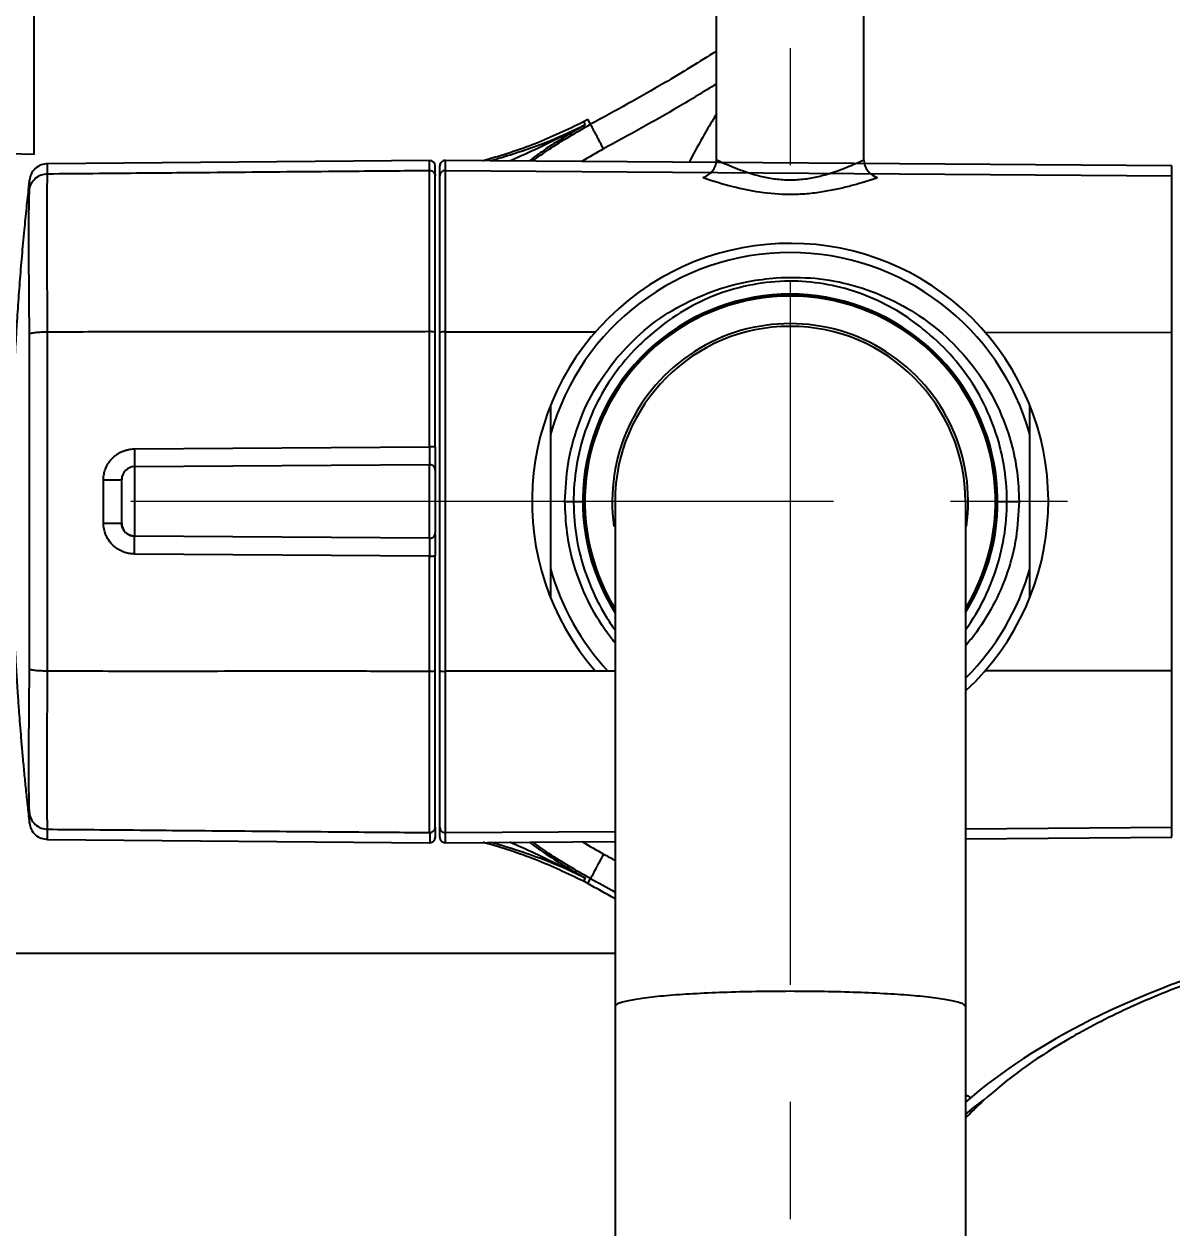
# Model space of a CAD drawing. Extents: x 0 to 3160, y 0 to 2315.
# Drawn here: x 1090.8 to 1153, y 1920.5 to 1985.8 of the extents above; entities that cross this region are included whole.
import ezdxf

# ---------------------------------------------------------------- set-up
doc = ezdxf.new("R2010")
doc.units = 0
doc.header["$LTSCALE"] = 4
doc.header["$MEASUREMENT"] = 0
doc.header["$PDMODE"] = 3
doc.header["$PDSIZE"] = -10
doc.linetypes.add('CENTER2', pattern=[28.575, 19.05, -3.175, 3.175, -3.175])
doc.layers.get('0').update_dxf_attribs({"linetype": 'CONTINUOUS'})
doc.layers.get('DEFPOINTS').update_dxf_attribs({"linetype": 'CONTINUOUS'})
doc.layers.add('1', color=7, linetype='CONTINUOUS', true_color=0xffffff)
doc.layers.add('Cneter', color=1, linetype='CENTER2', lineweight=13)
doc.layers.add('DEF_LAYER_ASSEM_MEMBER', color=7, linetype='CONTINUOUS')
doc.styles.add('Daelim Dimension', font='')
doc.styles.get('Daelim Dimension').set_extended_font_data('나눔고딕')
doc.dimstyles.new('DEFAULT', dxfattribs={"dimscale": 2, "dimtxt": 2, "dimasz": 2, "dimexe": 0, "dimexo": 2, "dimgap": 1, "dimtad": 1, "dimdec": 1, "dimzin": 9, "dimdsep": 46, "dimtxsty": 'Daelim Dimension', "dimcen": 0.5, "dimclrd": 252, "dimclre": 252, "dimclrt": 3, "dimadec": 1, "dimazin": 0, "dimtfac": 1, "dimtdec": 1, "dimtix": 1, "dimtmove": 0, "dimatfit": 3, "dimfxl": 1, "dimtolj": 1, "dimtzin": 1, "dimlwd": 9, "dimlwe": 9, "dimarcsym": 0})

# ---------------------------------------------------------------- blocks, each defined once
blk = doc.blocks.new('*D9')
at = {"color": 5, "lineweight": 9, "ltscale": 0.5, "transparency": 16777216}
for p, q in [((1427.963, 2064.604), (1513.148, 2064.604)), ((1511.148, 2056.604), (1511.148, 1458.319)), ((1136.304, 1450.319), (1513.148, 1450.319))]:
    blk.add_line(p, q, dxfattribs=at)
at = {"color": 5, "ltscale": 0.5, "transparency": 16777216}
for points in [[(1509.815, 2056.604), (1512.482, 2056.604), (1511.148, 2064.604)], [(1509.815, 1458.319), (1512.482, 1458.319), (1511.148, 1450.319)]]:
    blk.add_solid(points, dxfattribs=at)
at = {"layer": 'DEFPOINTS', "color": 0, "ltscale": 0.5, "transparency": 16777216}
for p in [(1423.963, 2064.604), (1132.304, 1450.319), (1511.148, 1450.319)]:
    blk.add_point(p, dxfattribs=at)
at = {"color": 7, "ltscale": 0.5, "transparency": 16777216, "insert": (1498.262, 1757.462), "char_height": 20, "attachment_point": 5, "rotation": 90, "style": 'Daelim Dimension'}
blk.add_mtext('\\A1;614', dxfattribs=at)

msp = doc.modelspace()

# ---------------------------------------------------------------- linework, layer by layer
at = {"layer": '1', "color": 7, "linetype": 'Continuous'}
for p, q in [((1121.091, 1980.504), (1121.332, 1980.633)), ((1121.476, 1980.362), (1121.332, 1980.633)), ((1121.091, 1980.504), (1121.182, 1980.336)), ((1112.756, 1978.401), (1092.027, 1978.22)), ((1112.751, 1978.34), (1112.751, 1978.401)), ((1112.761, 1978.401), (1112.756, 1978.401)), ((1113.304, 1977.558), (1113.304, 1978.102)), ((1153.006, 1978.104), (1113.606, 1978.402)), ((1113.606, 1977.856), (1113.606, 1978.402)), ((1153.006, 1977.56), (1153.006, 1978.104)), ((1091.043, 1977.324), (1091.043, 1977.329)), ((1113.304, 1969.074), (1113.304, 1977.558)), ((1113.606, 1977.856), (1153.006, 1977.56)), ((1113.606, 1969.109), (1113.606, 1977.856)), ((1153.006, 1969.074), (1153.006, 1977.56)), ((1113.304, 1950.734), (1113.304, 1969.074)), ((1113.606, 1969.109), (1121.75, 1969.102)), ((1113.606, 1950.699), (1113.606, 1969.109)), ((1142.875, 1969.083), (1153.006, 1969.074)), ((1153.006, 1950.734), (1153.006, 1969.074)), ((1096.751, 1962.759), (1112.751, 1962.869)), ((1096.749, 1961.796), (1112.752, 1961.908)), ((1112.751, 1961.98), (1112.752, 1961.908)), ((1095.063, 1958.738), (1095.063, 1961.081)), ((1120.092, 1959.909), (1121.092, 1959.909)), ((1143.502, 1959.909), (1143.527, 1959.909)), ((1143.527, 1959.909), (1143.601, 1959.909)), ((1143.601, 1959.909), (1143.719, 1959.909)), ((1143.719, 1959.909), (1143.876, 1959.909)), ((1143.876, 1959.909), (1144.063, 1959.909)), ((1144.063, 1959.909), (1144.273, 1959.909)), ((1144.273, 1959.909), (1144.493, 1959.909)), ((1144.493, 1959.909), (1144.714, 1959.909)), ((1112.752, 1957.912), (1096.749, 1958.024)), ((1112.752, 1957.912), (1096.749, 1958.024)), ((1096.749, 1958.024), (1096.749, 1958.024)), ((1112.752, 1957.912), (1112.752, 1957.912)), ((1113.054, 1958.148), (1113.054, 1958.212)), ((1112.751, 1956.95), (1096.751, 1957.06)), ((1113.304, 1942.249), (1113.304, 1950.734)), ((1122.804, 1950.707), (1113.606, 1950.699)), ((1113.606, 1941.952), (1113.606, 1950.699)), ((1153.006, 1950.734), (1142.875, 1950.725)), ((1153.006, 1942.247), (1153.006, 1950.734)), ((1091.043, 1942.483), (1091.043, 1942.478)), ((1113.304, 1941.706), (1113.304, 1942.249)), ((1141.804, 1942.163), (1153.006, 1942.247)), ((1153.006, 1941.704), (1153.006, 1942.247)), ((1092.026, 1941.587), (1112.754, 1941.406)), ((1112.754, 1941.955), (1112.754, 1941.406)), ((1113.606, 1941.952), (1122.804, 1942.021)), ((1113.606, 1941.406), (1113.606, 1941.952)), ((1113.606, 1941.406), (1122.804, 1941.476)), ((1141.804, 1941.619), (1153.006, 1941.704)), ((1121.182, 1939.483), (1121.091, 1939.315)), ((1121.332, 1939.186), (1121.476, 1939.457)), ((1121.332, 1939.186), (1121.091, 1939.315))]:
    msp.add_line(p, q, dxfattribs=at)
at = {"layer": '1', "color": 7, "linetype": 'Continuous', "flags": 128}
for points in [[(1096.749, 1961.796), (1096.749, 1961.732), (1096.749, 1961.544), (1096.749, 1961.244), (1096.749, 1960.854), (1096.749, 1960.399), (1096.749, 1959.911), (1096.749, 1959.422), (1096.749, 1958.967), (1096.749, 1958.577), (1096.749, 1958.277), (1096.749, 1958.088), (1096.749, 1958.024)], [(1112.752, 1957.912), (1112.752, 1957.98), (1112.752, 1958.18), (1112.752, 1958.498), (1112.752, 1958.912), (1112.752, 1959.394), (1112.752, 1959.911), (1112.752, 1960.428), (1112.752, 1960.91), (1112.752, 1961.323), (1112.752, 1961.641), (1112.752, 1961.84), (1112.752, 1961.908)], [(1112.751, 1950.702), (1112.751, 1951.48), (1112.751, 1952.26), (1112.751, 1953.04), (1112.751, 1953.821), (1112.751, 1954.602), (1112.751, 1955.384), (1112.751, 1956.167), (1112.751, 1956.95)]]:
    msp.add_lwpolyline(points, dxfattribs=at)
at = {"layer": '1', "color": 7, "linetype": 'Continuous'}
for centre, radius, start, end in [((1112.754, 1978.101), 0.3, 360, 88.58663), ((1113.604, 1978.102), 0.3, 89.56667, 180), ((1113.603, 1977.557), 0.299, 89.36831, 179.79613), ((1132.304, 1959.904), 11.25, 327.61247, 212.38753), ((1132.304, 1959.909), 11.135, 328.55477, 211.44523), ((1113.531, 1968.441), 0.672, 83.60156, 109.76782), ((1096.754, 1961.096), 0.7, 90.40014, 180.00001), ((1112.754, 1961.608), 0.3, 0.00007, 90.3999), ((1096.754, 1958.724), 0.7, 179.99992, 269.60009), ((1112.754, 1958.212), 0.3, 269.60048, 359.99995), ((1113.531, 1951.367), 0.672, 250.23235, 276.39862), ((1113.603, 1942.25), 0.299, 180.20387, 270.63169), ((1112.754, 1941.706), 0.3, 269.59023, 0), ((1113.604, 1941.706), 0.3, 180, 270.43333)]:
    msp.add_arc(centre, radius, start, end, dxfattribs=at)
for points, knots in [([(1128.304, 1984.336), (1127.371, 1983.745), (1125.135, 1982.352), (1122.82, 1981.093), (1121.476, 1980.362)], [0.1390638, 0.1390638, 0.1390638, 0.1390638, 0.5, 1, 1, 1, 1]), ([(1128.304, 1982.555), (1127.623, 1982.129), (1125.615, 1980.898), (1123.545, 1979.772), (1122.181, 1979.029)], [0.2414288, 0.2414288, 0.2414288, 0.2414288, 0.5, 1, 1, 1, 1]), ([(1128.304, 1980.924), (1128.291, 1980.903), (1128.085, 1980.565), (1127.667, 1979.858), (1127.192, 1979.001), (1126.908, 1978.464), (1126.824, 1978.302)], [0.1926406, 0.1926406, 0.1926406, 0.1926406, 0.1967999, 0.2597338, 0.3316489, 0.3626308, 0.3626308, 0.3626308, 0.3626308]), ([(1115.615, 1978.386), (1115.653, 1978.397), (1116.622, 1978.67), (1118.495, 1979.261), (1120.229, 1980.091), (1121.091, 1980.504)], [0.6608901, 0.6608901, 0.6608901, 0.6608901, 0.6677424, 0.8349282, 1, 1, 1, 1]), ([(1116.036, 1978.383), (1116.46, 1978.504), (1117.583, 1978.844), (1119.346, 1979.457), (1120.56, 1980.038), (1121.182, 1980.336)], [0.5416296, 0.5416296, 0.5416296, 0.5416296, 0.6432602, 0.8169239, 1, 1, 1, 1]), ([(1117.071, 1978.375), (1117.478, 1978.553), (1118.889, 1979.186), (1120.226, 1979.856), (1121.182, 1980.336)], [0.6428681, 0.6428681, 0.6428681, 0.6428681, 0.7445637, 1, 1, 1, 1]), ([(1121.182, 1980.336), (1120.424, 1979.89), (1119.383, 1979.278), (1118.407, 1978.567), (1118.147, 1978.367)], [0, 0, 0, 0, 0.05287601, 0.0726415, 0.0726415, 0.0726415, 0.0726415]), ([(1118.336, 1978.366), (1118.624, 1978.584), (1119.633, 1979.306), (1120.711, 1979.924), (1121.476, 1980.362)], [0.92573527, 0.92573527, 0.92573527, 0.92573527, 0.94732974, 1, 1, 1, 1]), ([(1122.181, 1979.029), (1122.093, 1979.195), (1121.958, 1979.45), (1121.795, 1979.758), (1121.683, 1979.97), (1121.592, 1980.142), (1121.503, 1980.31), (1121.487, 1980.341), (1121.476, 1980.362)], [0, 0, 0, 0, 0.239696, 0.368512, 0.499999, 0.631486, 0.760301, 1, 1, 1, 1]), ([(1092.029, 1978.22), (1091.912, 1978.207), (1091.67, 1978.18), (1091.352, 1977.978), (1091.119, 1977.683), (1091.068, 1977.445), (1091.043, 1977.33)], [0, 0, 0, 0, 0.241574, 0.4999987, 0.7584257, 1, 1, 1, 1]), ([(1112.751, 1977.858), (1112.751, 1978.073), (1112.751, 1978.395), (1112.751, 1978.354), (1112.751, 1978.34)], [0, 0, 0, 0, 0.668371, 1, 1, 1, 1]), ([(1113.054, 1977.56), (1113.054, 1977.718), (1113.054, 1978.034), (1113.054, 1978.078), (1113.054, 1978.1)], [0, 0, 0, 0, 0.501284, 1, 1, 1, 1]), ([(1091.043, 1977.324), (1091.029, 1977.204), (1090.977, 1976.73), (1090.876, 1975.803), (1090.776, 1974.795), (1090.694, 1973.919), (1090.631, 1973.212), (1090.571, 1972.501), (1090.512, 1971.762), (1090.458, 1971.04), (1090.414, 1970.42), (1090.367, 1969.72), (1090.322, 1968.99), (1090.273, 1968.136), (1090.221, 1967.118), (1090.175, 1966.033), (1090.132, 1964.835), (1090.095, 1963.543), (1090.067, 1962.101), (1090.055, 1960.8), (1090.053, 1959.593), (1090.059, 1958.476), (1090.076, 1957.204), (1090.103, 1955.96), (1090.136, 1954.841), (1090.166, 1954.017), (1090.194, 1953.33), (1090.227, 1952.577), (1090.273, 1951.666), (1090.333, 1950.623), (1090.399, 1949.593), (1090.462, 1948.701), (1090.516, 1947.987), (1090.575, 1947.257), (1090.642, 1946.465), (1090.718, 1945.617), (1090.802, 1944.74), (1090.892, 1943.858), (1090.978, 1943.071), (1091.025, 1942.643), (1091.043, 1942.483)], [0, 0, 0, 0, 0.01063, 0.042068, 0.075591, 0.095367, 0.115026, 0.134562, 0.15449, 0.176992, 0.202274, 0.224709, 0.244276, 0.263995, 0.295244, 0.330715, 0.359327, 0.399033, 0.440157, 0.479783, 0.509292, 0.539975, 0.572764, 0.614422, 0.646375, 0.670341, 0.690082, 0.710474, 0.73419, 0.765054, 0.799177, 0.824983, 0.844415, 0.865005, 0.887474, 0.911087, 0.935864, 0.960469, 0.985181, 1, 1, 1, 1]), ([(1091.046, 1976.782), (1091.046, 1976.94), (1091.045, 1977.251), (1091.044, 1977.3), (1091.043, 1977.324)], [0, 0, 0, 0, 0.511432, 1, 1, 1, 1]), ([(1091.046, 1976.782), (1091.057, 1976.892), (1091.088, 1977.008), (1091.195, 1977.229), (1091.272, 1977.333), (1091.46, 1977.504), (1091.572, 1977.571), (1091.802, 1977.658), (1091.921, 1977.678), (1092.033, 1977.679)], [0, 0, 0, 0, 0.25, 0.25, 0.5, 0.5, 0.75, 0.75, 1, 1, 1, 1]), ([(1092.033, 1969.091), (1092.033, 1969.638), (1092.029, 1970.171), (1092.021, 1971.214), (1092.016, 1971.722), (1092.009, 1972.713), (1092.007, 1973.182), (1092.004, 1974.067), (1092.003, 1974.483), (1092.003, 1975.261), (1092.004, 1975.614), (1092.007, 1976.244), (1092.009, 1976.522), (1092.016, 1977.002), (1092.021, 1977.199), (1092.029, 1977.505), (1092.033, 1977.614), (1092.033, 1977.679)], [0, 0, 0, 0, 0.125, 0.125, 0.25, 0.25, 0.375, 0.375, 0.5, 0.5, 0.625, 0.625, 0.75, 0.75, 0.875, 0.875, 1, 1, 1, 1]), ([(1092.033, 1977.679), (1092.848, 1977.686), (1094.572, 1977.7), (1096.993, 1977.721), (1099.626, 1977.744), (1101.349, 1977.76), (1102.375, 1977.769)], [0, 0, 0, 0, 0.236428, 0.499997, 0.702445, 1, 1, 1, 1]), ([(1102.375, 1977.769), (1104.382, 1977.787), (1107.84, 1977.818), (1111.299, 1977.846), (1112.751, 1977.858)], [0, 0, 0, 0, 0.580062, 1, 1, 1, 1]), ([(1112.751, 1975.389), (1112.751, 1975.461), (1112.751, 1975.605), (1112.751, 1975.81), (1112.751, 1976.005), (1112.751, 1976.191), (1112.751, 1976.367), (1112.751, 1976.534), (1112.751, 1976.691), (1112.751, 1976.84), (1112.751, 1976.979), (1112.751, 1977.11), (1112.751, 1977.231), (1112.751, 1977.343), (1112.751, 1977.446), (1112.751, 1977.539), (1112.751, 1977.623), (1112.751, 1977.697), (1112.751, 1977.76), (1112.751, 1977.815), (1112.751, 1977.844), (1112.751, 1977.859)], [0, 0, 0, 0, 0.0538561, 0.1072844, 0.1603381, 0.2130682, 0.2655241, 0.3177538, 0.3698047, 0.4217241, 0.4735599, 0.5253609, 0.5771768, 0.6290645, 0.6810928, 0.7333369, 0.7858718, 0.838765, 0.8920688, 0.9458132, 1, 1, 1, 1]), ([(1112.754, 1977.858), (1112.833, 1977.858), (1112.911, 1977.826), (1113.022, 1977.716), (1113.054, 1977.638), (1113.054, 1977.56)], [0, 0, 0, 0, 0.5, 0.5, 1, 1, 1, 1]), ([(1113.054, 1969.081), (1113.054, 1969.621), (1113.054, 1970.148), (1113.054, 1971.178), (1113.054, 1971.683), (1113.054, 1972.659), (1113.054, 1973.121), (1113.054, 1973.995), (1113.054, 1974.407), (1113.054, 1975.559), (1113.054, 1976.181), (1113.054, 1977.13), (1113.054, 1977.432), (1113.054, 1977.56)], [0, 0, 0, 0, 0.125, 0.125, 0.25, 0.25, 0.375, 0.375, 0.5, 0.5, 0.75, 0.75, 1, 1, 1, 1]), ([(1091.046, 1968.983), (1091.046, 1969.081), (1091.046, 1969.277), (1091.045, 1969.568), (1091.043, 1969.857), (1091.041, 1970.145), (1091.038, 1970.574), (1091.032, 1971.137), (1091.027, 1971.82), (1091.023, 1972.477), (1091.019, 1973.31), (1091.016, 1974.262), (1091.019, 1975.065), (1091.023, 1975.606), (1091.027, 1975.958), (1091.032, 1976.255), (1091.038, 1976.468), (1091.043, 1976.614), (1091.046, 1976.715), (1091.046, 1976.76), (1091.046, 1976.782)], [0, 0, 0, 0, 0.024882, 0.049731, 0.074572, 0.099435, 0.124345, 0.186884, 0.249458, 0.312141, 0.37475, 0.499851, 0.62511, 0.687646, 0.750257, 0.812885, 0.875585, 0.917104, 0.958533, 1, 1, 1, 1]), ([(1112.753, 1969.117), (1112.752, 1969.237), (1112.752, 1969.474), (1112.752, 1969.825), (1112.752, 1970.165), (1112.751, 1970.496), (1112.751, 1970.818), (1112.751, 1971.131), (1112.751, 1971.436), (1112.751, 1971.733), (1112.751, 1972.022), (1112.751, 1972.304), (1112.751, 1972.58), (1112.751, 1972.849), (1112.751, 1973.111), (1112.751, 1973.366), (1112.751, 1973.616), (1112.751, 1973.859), (1112.751, 1974.096), (1112.751, 1974.327), (1112.751, 1974.551), (1112.751, 1974.77), (1112.751, 1974.983), (1112.751, 1975.19), (1112.751, 1975.323), (1112.751, 1975.389)], [0, 0, 0, 0, 0.050301, 0.099469, 0.147557, 0.194655, 0.240863, 0.286277, 0.330992, 0.375092, 0.418655, 0.461746, 0.504422, 0.546727, 0.588709, 0.630415, 0.671887, 0.71317, 0.754301, 0.79532, 0.836263, 0.877167, 0.918067, 0.959, 1, 1, 1, 1]), ([(1131.547, 1972.039), (1132.252, 1972.054), (1133.661, 1972.084), (1135.745, 1971.675), (1137.727, 1970.939), (1139.559, 1969.875), (1141.183, 1968.51), (1142.549, 1966.895), (1143.612, 1965.067), (1144.286, 1963.248), (1144.651, 1961.51), (1144.693, 1960.443), (1144.714, 1959.909)], [0, 0, 0, 0, 0.1058983, 0.2118046, 0.3178422, 0.4238782, 0.5297865, 0.6356727, 0.739427, 0.8431442, 0.9215759, 1, 1, 1, 1]), ([(1122.896, 1967.693), (1123.375, 1968.206), (1124.347, 1969.247), (1126.104, 1970.441), (1128.022, 1971.334), (1129.856, 1971.854), (1131.045, 1971.984), (1131.546, 1972.038)], [0, 0, 0, 0, 0.210243, 0.427278, 0.633339, 0.845705, 1, 1, 1, 1]), ([(1139.713, 1969.086), (1139.564, 1969.213), (1139.405, 1969.342), (1138.255, 1970.229), (1137.13, 1970.837), (1134.771, 1971.65), (1133.496, 1971.861), (1130.917, 1971.844), (1129.584, 1971.594), (1127.114, 1970.663), (1125.942, 1969.97), (1124.919, 1969.099)], [0, 0, 0, 0, 0.057787, 0.057787, 0.429192, 0.429192, 0.806225, 0.806225, 1.203034, 1.203034, 1.599109, 1.599109, 1.599109, 1.599109]), ([(1131.408, 1971.083), (1130.963, 1971.032), (1129.919, 1970.912), (1128.282, 1970.429), (1126.58, 1969.61), (1124.987, 1968.499), (1124.111, 1967.544), (1123.667, 1967.059)], [0, 0, 0, 0, 0.152752, 0.35778, 0.569421, 0.781385, 1, 1, 1, 1]), ([(1143.502, 1959.909), (1143.473, 1960.513), (1143.415, 1961.721), (1142.981, 1963.423), (1142.335, 1964.975), (1141.447, 1966.462), (1140.26, 1967.871), (1138.77, 1969.128), (1137.087, 1970.102), (1135.266, 1970.773), (1133.351, 1971.138), (1132.056, 1971.102), (1131.408, 1971.083)], [0, 0, 0, 0, 0.095989, 0.191995, 0.278689, 0.365401, 0.471182, 0.576983, 0.682724, 0.788467, 0.894235, 1, 1, 1, 1]), ([(1091.043, 1959.727), (1091.043, 1960.003), (1091.043, 1960.557), (1091.044, 1961.393), (1091.044, 1962.238), (1091.044, 1963.319), (1091.045, 1964.631), (1091.045, 1966.135), (1091.046, 1967.585), (1091.046, 1968.523), (1091.046, 1968.983)], [0, 0, 0, 0, 0.089096, 0.1792, 0.270331, 0.362515, 0.528992, 0.694906, 0.850045, 1, 1, 1, 1]), ([(1092.033, 1969.091), (1091.921, 1969.09), (1091.802, 1969.088), (1091.572, 1969.078), (1091.46, 1969.07), (1091.272, 1969.049), (1091.195, 1969.037), (1091.088, 1969.01), (1091.057, 1968.997), (1091.046, 1968.983)], [0, 0, 0, 0, 0.25, 0.25, 0.5, 0.5, 0.75, 0.75, 1, 1, 1, 1]), ([(1112.753, 1969.117), (1112.104, 1969.113), (1110.663, 1969.105), (1108.288, 1969.1), (1105.485, 1969.099), (1101.473, 1969.102), (1096.941, 1969.108), (1093.487, 1969.096), (1092.033, 1969.091)], [0, 0, 0, 0, 0.093947, 0.208573, 0.343878, 0.499862, 0.789432, 1, 1, 1, 1]), ([(1113.054, 1969.081), (1113.054, 1969.09), (1113.022, 1969.1), (1112.91, 1969.113), (1112.831, 1969.117), (1112.753, 1969.117)], [0, 0, 0, 0, 0.5, 0.5, 1, 1, 1, 1]), ([(1124.919, 1969.099), (1124.611, 1968.848), (1124.304, 1968.571), (1123.101, 1967.367), (1122.321, 1966.272), (1121.181, 1963.921), (1120.801, 1962.632), (1120.486, 1960.025), (1120.549, 1958.669), (1121.11, 1956.083), (1121.618, 1954.818), (1122.465, 1953.438), (1122.63, 1953.191), (1122.804, 1952.951)], [0, 0, 0, 0, 0.119158, 0.119158, 0.510779, 0.510779, 0.900605, 0.900605, 1.29392, 1.29392, 1.69007, 1.69007, 1.778646, 1.778646, 1.778646, 1.778646]), ([(1141.804, 1952.941), (1142.203, 1953.492), (1142.555, 1954.078), (1143.426, 1955.86), (1143.809, 1957.15), (1144.13, 1959.761), (1144.069, 1961.118), (1143.512, 1963.705), (1143.006, 1964.97), (1141.627, 1967.228), (1140.735, 1968.251), (1139.713, 1969.086)], [0.303045, 0.303045, 0.303045, 0.303045, 0.50525, 0.50525, 0.8959, 0.8959, 1.289512, 1.289512, 1.685356, 1.685356, 2.081069, 2.081069, 2.081069, 2.081069]), ([(1120.092, 1959.909), (1120.124, 1960.586), (1120.19, 1961.96), (1120.735, 1963.981), (1121.596, 1965.95), (1122.458, 1967.108), (1122.896, 1967.696)], [0, 0, 0, 0, 0.240502, 0.487978, 0.739957, 1, 1, 1, 1]), ([(1123.667, 1967.059), (1123.276, 1966.536), (1122.484, 1965.474), (1121.687, 1963.668), (1121.182, 1961.792), (1121.121, 1960.531), (1121.092, 1959.909)], [0, 0, 0, 0, 0.25198, 0.512022, 0.759553, 1, 1, 1, 1]), ([(1095.063, 1961.081), (1095.064, 1961.122), (1095.066, 1961.206), (1095.08, 1961.331), (1095.105, 1961.459), (1095.141, 1961.59), (1095.212, 1961.781), (1095.338, 1962.017), (1095.55, 1962.271), (1095.807, 1962.481), (1096.052, 1962.612), (1096.26, 1962.687), (1096.421, 1962.727), (1096.585, 1962.753), (1096.696, 1962.757), (1096.751, 1962.759)], [0, 0, 0, 0, 0.047648, 0.095131, 0.142724, 0.195837, 0.249338, 0.373625, 0.498465, 0.623262, 0.748715, 0.811222, 0.87421, 0.937198, 1, 1, 1, 1]), ([(1096.751, 1962.759), (1096.752, 1962.657), (1096.752, 1962.555), (1096.753, 1962.363), (1096.753, 1962.272), (1096.753, 1962.109), (1096.753, 1962.037), (1096.753, 1961.919), (1096.752, 1961.873), (1096.751, 1961.812), (1096.75, 1961.796), (1096.749, 1961.796)], [0, 0, 0, 0, 0.2, 0.2, 0.4, 0.4, 0.6, 0.6, 0.8, 0.8, 0.9999999, 0.9999999, 0.9999999, 0.9999999]), ([(1112.751, 1962.869), (1112.751, 1962.757), (1112.751, 1962.645), (1112.751, 1962.437), (1112.751, 1962.338), (1112.751, 1962.169), (1112.751, 1962.096), (1112.751, 1962.017), (1112.751, 1961.997), (1112.751, 1961.98)], [0.1309591, 0.1309591, 0.1309591, 0.1309591, 0.1746079, 0.1746079, 0.2182569, 0.2182569, 0.2619047, 0.2619047, 0.2796954, 0.2796954, 0.2796954, 0.2796954]), ([(1113.054, 1962.858), (1113.054, 1962.859), (1113.049, 1962.86), (1113.029, 1962.863), (1113.015, 1962.864), (1112.978, 1962.866), (1112.955, 1962.866), (1112.903, 1962.868), (1112.875, 1962.868), (1112.815, 1962.869), (1112.783, 1962.869), (1112.751, 1962.869)], [0, 0, 0, 0, 0.2, 0.2, 0.4, 0.4, 0.6, 0.6, 0.8, 0.8, 1, 1, 1, 1]), ([(1113.054, 1962.858), (1113.054, 1962.824), (1113.054, 1962.758), (1113.054, 1962.66), (1113.054, 1962.563), (1113.054, 1962.468), (1113.054, 1962.33), (1113.054, 1962.155), (1113.054, 1961.966), (1113.054, 1961.81), (1113.054, 1961.696), (1113.054, 1961.621), (1113.054, 1961.612), (1113.054, 1961.608)], [0, 0, 0, 0, 0.050373, 0.100279, 0.150011, 0.199861, 0.250122, 0.374615, 0.499854, 0.624341, 0.749531, 0.874291, 1, 1, 1, 1]), ([(1095.063, 1961.081), (1095.167, 1961.081), (1095.271, 1961.081), (1095.469, 1961.082), (1095.562, 1961.083), (1095.73, 1961.084), (1095.804, 1961.086), (1095.926, 1961.088), (1095.974, 1961.09), (1096.038, 1961.093), (1096.054, 1961.094), (1096.054, 1961.096)], [0, 0, 0, 0, 0.2, 0.2, 0.4, 0.4, 0.6, 0.6, 0.8, 0.8, 1, 1, 1, 1]), ([(1096.054, 1958.724), (1096.054, 1958.725), (1096.054, 1958.726), (1096.054, 1958.737), (1096.054, 1958.755), (1096.054, 1958.781), (1096.054, 1958.829), (1096.054, 1958.917), (1096.054, 1959.066), (1096.054, 1959.247), (1096.054, 1959.521), (1096.054, 1959.91), (1096.054, 1960.299), (1096.054, 1960.574), (1096.054, 1960.754), (1096.054, 1960.903), (1096.054, 1961.012), (1096.054, 1961.083), (1096.054, 1961.092), (1096.054, 1961.096)], [0, 0, 0, 0, 0.025257, 0.050261, 0.075165, 0.100124, 0.125293, 0.187718, 0.250427, 0.312852, 0.375561, 0.500081, 0.624601, 0.687025, 0.749735, 0.812159, 0.874869, 0.937221, 1, 1, 1, 1]), ([(1113.054, 1961.608), (1113.054, 1961.607), (1113.054, 1961.605), (1113.054, 1961.589), (1113.054, 1961.563), (1113.054, 1961.527), (1113.054, 1961.458), (1113.054, 1961.332), (1113.054, 1961.119), (1113.054, 1960.86), (1113.054, 1960.565), (1113.054, 1960.244), (1113.054, 1959.911), (1113.054, 1959.577), (1113.054, 1959.257), (1113.054, 1958.961), (1113.054, 1958.703), (1113.054, 1958.489), (1113.054, 1958.349), (1113.054, 1958.266), (1113.054, 1958.221), (1113.054, 1958.215), (1113.054, 1958.212)], [0, 0, 0, 0, 0.0252112, 0.0501751, 0.0750457, 0.0999785, 0.1251282, 0.1875117, 0.2500942, 0.3124777, 0.3750601, 0.4374437, 0.5000261, 0.5624096, 0.624992, 0.6873755, 0.749958, 0.8123414, 0.8749239, 0.9166047, 0.9580556, 1, 1, 1, 1]), ([(1091.046, 1950.834), (1091.046, 1951.116), (1091.046, 1951.68), (1091.046, 1952.529), (1091.045, 1953.384), (1091.045, 1954.245), (1091.045, 1955.34), (1091.044, 1956.661), (1091.044, 1958.201), (1091.044, 1959.221), (1091.043, 1959.727)], [0, 0, 0, 0, 0.095321, 0.191124, 0.28742, 0.384223, 0.481547, 0.65682, 0.829592, 1, 1, 1, 1]), ([(1122.804, 1952.245), (1122.719, 1952.346), (1122.199, 1952.989), (1121.405, 1954.28), (1120.612, 1956.195), (1120.165, 1958.09), (1120.114, 1959.348), (1120.092, 1959.909)], [0.1646231, 0.1646231, 0.1646231, 0.1646231, 0.2045789, 0.4150904, 0.6196695, 0.8301812, 1, 1, 1, 1]), ([(1121.092, 1959.909), (1121.112, 1959.394), (1121.158, 1958.257), (1121.564, 1956.517), (1122.165, 1955.054), (1122.635, 1954.216), (1122.804, 1953.946)], [0, 0, 0, 0, 0.1698187, 0.3743977, 0.5849094, 0.6896552, 0.6896552, 0.6896552, 0.6896552]), ([(1144.714, 1959.909), (1144.682, 1959.254), (1144.618, 1957.944), (1144.123, 1956.035), (1143.346, 1954.239), (1142.517, 1952.94), (1141.96, 1952.25), (1141.804, 1952.067)], [0, 0, 0, 0, 0.0962503, 0.1925205, 0.2890293, 0.3855655, 0.4215713, 0.4215713, 0.4215713, 0.4215713]), ([(1141.804, 1953.978), (1141.946, 1954.206), (1142.378, 1954.959), (1142.959, 1956.316), (1143.414, 1958.086), (1143.472, 1959.302), (1143.502, 1959.909)], [0.6667448, 0.6667448, 0.6667448, 0.6667448, 0.7100955, 0.806737, 0.9033773, 1, 1, 1, 1]), ([(1096.751, 1957.06), (1096.706, 1957.061), (1096.617, 1957.064), (1096.485, 1957.081), (1096.355, 1957.107), (1096.227, 1957.144), (1096.041, 1957.213), (1095.805, 1957.338), (1095.52, 1957.572), (1095.317, 1957.835), (1095.195, 1958.081), (1095.133, 1958.253), (1095.093, 1958.412), (1095.068, 1958.574), (1095.064, 1958.684), (1095.063, 1958.738)], [0, 0, 0, 0, 0.050796, 0.101115, 0.151261, 0.201542, 0.252262, 0.37743, 0.502607, 0.668464, 0.751555, 0.813476, 0.87575, 0.938084, 1, 1, 1, 1]), ([(1095.063, 1958.738), (1095.323, 1958.738), (1095.581, 1958.737), (1095.948, 1958.731), (1096.054, 1958.727), (1096.054, 1958.723)], [0, 0, 0, 0, 0.5, 0.5, 1, 1, 1, 1]), ([(1096.749, 1958.024), (1096.7, 1958.024), (1096.649, 1958.03), (1096.524, 1958.058), (1096.45, 1958.088), (1096.317, 1958.171), (1096.256, 1958.225), (1096.159, 1958.347), (1096.119, 1958.418), (1096.068, 1958.566), (1096.054, 1958.645), (1096.054, 1958.723)], [0, 0, 0, 0, 0.0360324, 0.0360324, 0.093115, 0.093115, 0.1502143, 0.1502143, 0.2073108, 0.2073108, 0.2644075, 0.2644075, 0.2644075, 0.2644075]), ([(1096.751, 1957.06), (1096.752, 1957.162), (1096.752, 1957.264), (1096.753, 1957.456), (1096.753, 1957.547), (1096.753, 1957.71), (1096.753, 1957.782), (1096.753, 1957.9), (1096.752, 1957.946), (1096.751, 1958.008), (1096.75, 1958.023), (1096.749, 1958.024)], [0, 0, 0, 0, 0.2, 0.2, 0.4, 0.4, 0.6, 0.6, 0.8, 0.8, 1, 1, 1, 1]), ([(1112.752, 1957.912), (1112.752, 1957.912), (1112.751, 1957.892), (1112.751, 1957.818), (1112.751, 1957.762), (1112.751, 1957.623), (1112.751, 1957.537), (1112.751, 1957.347), (1112.751, 1957.24), (1112.751, 1957.072), (1112.751, 1957.01), (1112.751, 1956.95)], [0.3492209, 0.3492209, 0.3492209, 0.3492209, 0.3928713, 0.3928713, 0.4365218, 0.4365218, 0.4801707, 0.4801707, 0.5238184, 0.5238184, 0.5475363, 0.5475363, 0.5475363, 0.5475363]), ([(1113.054, 1958.148), (1113.054, 1958.14), (1113.054, 1958.107), (1113.054, 1957.863), (1113.054, 1957.459), (1113.054, 1957.127), (1113.054, 1956.961)], [0, 0, 0, 0, 0.0965789, 0.3974466, 0.6982474, 1, 1, 1, 1]), ([(1112.751, 1956.95), (1112.783, 1956.95), (1112.815, 1956.95), (1112.875, 1956.95), (1112.903, 1956.951), (1112.955, 1956.952), (1112.978, 1956.953), (1113.015, 1956.955), (1113.029, 1956.956), (1113.049, 1956.958), (1113.054, 1956.96), (1113.054, 1956.961)], [0, 0, 0, 0, 0.2, 0.2, 0.4, 0.4, 0.6, 0.6, 0.8, 0.8, 1, 1, 1, 1]), ([(1091.046, 1943.031), (1091.046, 1943.044), (1091.046, 1943.07), (1091.045, 1943.121), (1091.043, 1943.18), (1091.041, 1943.249), (1091.039, 1943.328), (1091.036, 1943.416), (1091.034, 1943.514), (1091.031, 1943.621), (1091.029, 1943.737), (1091.024, 1944.03), (1091.02, 1944.587), (1091.016, 1945.553), (1091.02, 1946.693), (1091.025, 1947.767), (1091.032, 1948.678), (1091.038, 1949.305), (1091.043, 1949.863), (1091.046, 1950.346), (1091.046, 1950.671), (1091.046, 1950.834)], [0, 0, 0, 0, 0.025077, 0.050053, 0.074956, 0.099813, 0.124653, 0.149501, 0.174387, 0.199337, 0.224379, 0.24954, 0.374838, 0.499873, 0.624906, 0.750207, 0.812903, 0.875566, 0.91708, 0.958516, 1, 1, 1, 1]), ([(1091.046, 1950.834), (1091.057, 1950.821), (1091.088, 1950.807), (1091.195, 1950.781), (1091.272, 1950.769), (1091.46, 1950.749), (1091.572, 1950.741), (1091.802, 1950.73), (1091.921, 1950.728), (1092.033, 1950.728)], [0, 0, 0, 0, 0.25, 0.25, 0.5, 0.5, 0.75, 0.75, 1, 1, 1, 1]), ([(1092.033, 1942.134), (1092.033, 1942.264), (1092.019, 1942.57), (1092.009, 1943.292), (1092.007, 1943.571), (1092.004, 1944.201), (1092.003, 1944.553), (1092.003, 1945.331), (1092.004, 1945.749), (1092.007, 1946.634), (1092.009, 1947.102), (1092.016, 1948.091), (1092.021, 1948.603), (1092.029, 1949.646), (1092.033, 1950.181), (1092.033, 1950.728)], [0, 0, 0, 0, 0.25, 0.25, 0.375, 0.375, 0.5, 0.5, 0.625, 0.625, 0.75, 0.75, 0.875, 0.875, 1, 1, 1, 1]), ([(1092.033, 1950.728), (1092.927, 1950.724), (1094.651, 1950.716), (1097.1, 1950.713), (1099.653, 1950.714), (1101.377, 1950.716), (1102.375, 1950.717)], [0, 0, 0, 0, 0.259452, 0.5, 0.710447, 1, 1, 1, 1]), ([(1102.375, 1950.717), (1103.829, 1950.718), (1106.436, 1950.72), (1109.895, 1950.717), (1111.9, 1950.707), (1112.751, 1950.702)], [0, 0, 0, 0, 0.420431, 0.753763, 1, 1, 1, 1]), ([(1112.751, 1941.954), (1112.751, 1941.97), (1112.751, 1942.001), (1112.751, 1942.061), (1112.751, 1942.131), (1112.751, 1942.213), (1112.751, 1942.307), (1112.751, 1942.412), (1112.751, 1942.528), (1112.751, 1942.655), (1112.751, 1942.794), (1112.751, 1942.944), (1112.751, 1943.104), (1112.751, 1943.276), (1112.751, 1943.46), (1112.751, 1943.655), (1112.751, 1943.862), (1112.751, 1944.082), (1112.751, 1944.314), (1112.751, 1944.559), (1112.751, 1944.921), (1112.751, 1945.418), (1112.751, 1946.072), (1112.751, 1946.773), (1112.751, 1947.647), (1112.752, 1948.626), (1112.752, 1949.592), (1112.753, 1950.258), (1112.752, 1950.594), (1112.751, 1950.702)], [0, 0, 0, 0, 0.026333, 0.05253, 0.078594, 0.104538, 0.130389, 0.156176, 0.181936, 0.207705, 0.23352, 0.259413, 0.285413, 0.311543, 0.337827, 0.364293, 0.390968, 0.417883, 0.445069, 0.472561, 0.500394, 0.562263, 0.624242, 0.686762, 0.750302, 0.8476, 0.92374, 0.975634, 1, 1, 1, 1]), ([(1112.754, 1950.702), (1112.833, 1950.702), (1112.911, 1950.706), (1113.022, 1950.719), (1113.054, 1950.728), (1113.054, 1950.737)], [0, 0, 0, 0, 0.5, 0.5, 1, 1, 1, 1]), ([(1113.054, 1942.253), (1113.054, 1942.317), (1113.054, 1942.426), (1113.054, 1942.729), (1113.054, 1942.924), (1113.054, 1943.398), (1113.054, 1943.673), (1113.054, 1944.295), (1113.054, 1944.644), (1113.054, 1945.796), (1113.054, 1946.671), (1113.054, 1948.627), (1113.054, 1949.657), (1113.054, 1950.737)], [0, 0, 0, 0, 0.125, 0.125, 0.25, 0.25, 0.375, 0.375, 0.5, 0.5, 0.75, 0.75, 1, 1, 1, 1]), ([(1091.043, 1942.478), (1091.043, 1942.479), (1091.043, 1942.481), (1091.044, 1942.495), (1091.044, 1942.517), (1091.044, 1942.548), (1091.044, 1942.597), (1091.045, 1942.672), (1091.045, 1942.78), (1091.046, 1942.899), (1091.046, 1942.987), (1091.046, 1943.031)], [0, 0, 0, 0, 0.084997, 0.171122, 0.258386, 0.346799, 0.43637, 0.59321, 0.748814, 0.874407, 1, 1, 1, 1]), ([(1091.046, 1943.031), (1091.057, 1942.921), (1091.088, 1942.805), (1091.195, 1942.585), (1091.272, 1942.48), (1091.46, 1942.309), (1091.572, 1942.242), (1091.802, 1942.155), (1091.921, 1942.135), (1092.033, 1942.134)], [0, 0, 0, 0, 0.25, 0.25, 0.5, 0.5, 0.75, 0.75, 1, 1, 1, 1]), ([(1091.043, 1942.478), (1091.068, 1942.363), (1091.119, 1942.125), (1091.352, 1941.83), (1091.67, 1941.627), (1091.912, 1941.6), (1092.029, 1941.587)], [0, 0, 0, 0, 0.241576, 0.499999, 0.758422, 1, 1, 1, 1]), ([(1092.033, 1942.133), (1092.774, 1942.128), (1094.328, 1942.115), (1097.766, 1942.085), (1102.471, 1942.043), (1107.824, 1941.996), (1111.291, 1941.967), (1112.751, 1941.954)], [0, 0, 0, 0, 0.107377, 0.224968, 0.497871, 0.788607, 1, 1, 1, 1]), ([(1112.754, 1941.955), (1112.825, 1941.955), (1112.908, 1941.984), (1113.025, 1942.101), (1113.054, 1942.183), (1113.054, 1942.253)], [0, 0, 0, 0, 0.5, 0.5, 1, 1, 1, 1]), ([(1113.054, 1942.253), (1113.054, 1942.217), (1113.054, 1942.147), (1113.054, 1942.053), (1113.054, 1941.97), (1113.054, 1941.896), (1113.054, 1941.832), (1113.054, 1941.779), (1113.054, 1941.736), (1113.054, 1941.703), (1113.054, 1941.679), (1113.054, 1941.672), (1113.054, 1941.669)], [0, 0, 0, 0, 0.10008, 0.20011, 0.300101, 0.400067, 0.500019, 0.59997, 0.699931, 0.799915, 0.899934, 1, 1, 1, 1]), ([(1121.091, 1939.315), (1120.229, 1939.727), (1118.495, 1940.557), (1116.635, 1941.145), (1115.679, 1941.414), (1115.653, 1941.422)], [0, 0, 0, 0, 0.1650713, 0.3322583, 0.3367979, 0.3367979, 0.3367979, 0.3367979]), ([(1121.182, 1939.483), (1120.726, 1939.707), (1119.831, 1940.145), (1118.382, 1940.697), (1117.126, 1941.116), (1116.345, 1941.348), (1116.076, 1941.425)], [0, 0, 0, 0, 0.1354563, 0.2652998, 0.3906778, 0.4552987, 0.4552987, 0.4552987, 0.4552987]), ([(1121.182, 1939.483), (1120.226, 1939.962), (1118.897, 1940.628), (1117.495, 1941.258), (1117.096, 1941.432)], [0, 0, 0, 0, 0.2554281, 0.3550395, 0.3550395, 0.3550395, 0.3550395]), ([(1118.161, 1941.441), (1118.417, 1941.245), (1119.388, 1940.538), (1120.424, 1939.929), (1121.182, 1939.483)], [0.92772234, 0.92772234, 0.92772234, 0.92772234, 0.94712407, 1, 1, 1, 1]), ([(1121.476, 1939.457), (1120.711, 1939.895), (1119.639, 1940.509), (1118.634, 1941.228), (1118.351, 1941.442)], [0, 0, 0, 0, 0.05267022, 0.0739003, 0.0739003, 0.0739003, 0.0739003]), ([(1122.181, 1940.789), (1122.093, 1940.623), (1121.958, 1940.368), (1121.795, 1940.06), (1121.683, 1939.848), (1121.592, 1939.676), (1121.503, 1939.509), (1121.486, 1939.478), (1121.476, 1939.457)], [0, 0, 0, 0, 0.240052, 0.368975, 0.500495, 0.631944, 0.760658, 1, 1, 1, 1]), ([(1157.783, 1935.265), (1154.387, 1934.319), (1148.479, 1932.076), (1143.7, 1928.997), (1141.804, 1927.339)], [0, 0, 0, 0, 0.362565, 0.7057548, 0.7057548, 0.7057548, 0.7057548]), ([(1158.471, 1935.251), (1157.897, 1935.085), (1156.743, 1934.751), (1153.962, 1933.837), (1150.668, 1932.526), (1146.44, 1930.31), (1143.662, 1928.291), (1142.116, 1926.789), (1141.804, 1926.465)], [0, 0, 0, 0, 0.0185093, 0.0371663, 0.0931443, 0.1360995, 0.2077487, 0.2269755, 0.2269755, 0.2269755, 0.2269755])]:
    msp.add_open_spline(points, degree=3, knots=knots, dxfattribs=at)
for points in [[(1122.181, 1979.029), (1121.788, 1978.804), (1121.394, 1978.579), (1121.007, 1978.346)], [(1092.033, 1977.679), (1092.032, 1978.042), (1092.029, 1978.221), (1092.029, 1978.22)], [(1112.751, 1977.858), (1112.752, 1977.858), (1112.753, 1977.858), (1112.754, 1977.858)], [(1092.029, 1959.909), (1092.029, 1962.97), (1092.032, 1966.03), (1092.033, 1969.091)], [(1112.751, 1962.869), (1112.752, 1964.957), (1112.752, 1967.042), (1112.753, 1969.117)], [(1113.054, 1962.858), (1113.054, 1964.938), (1113.054, 1967.014), (1113.054, 1969.081)], [(1092.033, 1950.728), (1092.032, 1953.788), (1092.029, 1956.849), (1092.029, 1959.909)], [(1113.054, 1950.737), (1113.054, 1952.804), (1113.054, 1954.881), (1113.054, 1956.961)], [(1112.751, 1950.702), (1112.752, 1950.702), (1112.753, 1950.702), (1112.754, 1950.702)], [(1092.029, 1941.587), (1092.028, 1941.587), (1092.032, 1941.768), (1092.033, 1942.134)], [(1121.025, 1941.462), (1121.407, 1941.233), (1121.794, 1941.011), (1122.181, 1940.789)], [(1122.181, 1940.789), (1122.389, 1940.676), (1122.596, 1940.563), (1122.804, 1940.45)], [(1121.476, 1939.457), (1121.919, 1939.216), (1122.362, 1938.975), (1122.804, 1938.732)], [(1122.804, 1938.365), (1122.314, 1938.639), (1121.823, 1938.913), (1121.332, 1939.186)], [(1141.804, 1927.77), (1141.895, 1927.704), (1141.986, 1927.639), (1142.077, 1927.574)], [(1142.784, 1927.462), (1142.447, 1927.208), (1142.12, 1926.949), (1141.804, 1926.686)]]:
    msp.add_open_spline(points, degree=3, dxfattribs=at)
at = {"layer": 'Cneter', "lineweight": 5, "ltscale": 0.5}
for p, q in [((1132.304, 2086.097), (1132.304, 1441.08)), ((1248.946, 1959.904), (1045.868, 1959.904))]:
    msp.add_line(p, q, dxfattribs=at)
at = {"layer": 'DEF_LAYER_ASSEM_MEMBER', "color": 7, "linetype": 'Continuous'}
for p, q in [((1128.304, 1978.431), (1128.304, 2006.104)), ((1136.304, 1978.431), (1136.304, 2006.104)), ((1119.304, 1965.1), (1119.304, 1954.708)), ((1145.304, 1954.708), (1145.304, 1965.1)), ((1122.804, 1959.904), (1122.804, 1554.369)), ((1141.804, 1959.904), (1141.804, 1554.369)), ((1122.804, 1935.404), (1052.28, 1935.405))]:
    msp.add_line(p, q, dxfattribs=at)
at = {"layer": 'DEF_LAYER_ASSEM_MEMBER', "color": 9, "linetype": 'Continuous'}
for p, q in [((1091.304, 1978.725), (1091.304, 1990.401)), ((1091.304, 1978.725), (1081.804, 1978.93)), ((1127.565, 1977.476), (1127.589, 1977.468))]:
    msp.add_line(p, q, dxfattribs=at)
at = {"layer": 'DEF_LAYER_ASSEM_MEMBER', "color": 7, "linetype": 'Continuous'}
for centre, radius, start, end in [((1127.304, 1978.441), 1, 285.09541, 0), ((1137.304, 1978.441), 1, 180, 254.90459), ((1132.304, 1959.904), 14, 312.90774, 221.07083), ((1132.304, 1959.904), 9.65, 351.99399, 188.00601), ((1132.304, 1959.904), 9.5, 0, 180)]:
    msp.add_arc(centre, radius, start, end, dxfattribs=at)
at = {"layer": 'DEF_LAYER_ASSEM_MEMBER', "color": 9, "linetype": 'Continuous'}
for start, end in [(15.64247, 164.35753), (195.64247, 222.94375), (315.00492, 344.35753)]:
    msp.add_arc((1132.304, 1959.904), 13.5, start, end, dxfattribs=at)
for points, start_tangent, end_tangent in [([(1128.304, 1978.441), (1128.305, 1978.441), (1128.309, 1978.439), (1128.315, 1978.436), (1128.324, 1978.432), (1128.349, 1978.42), (1128.384, 1978.404), (1128.428, 1978.383), (1128.482, 1978.359), (1128.545, 1978.33), (1128.616, 1978.297), (1128.786, 1978.221), (1128.988, 1978.134), (1129.221, 1978.037), (1129.481, 1977.935), (1129.767, 1977.83), (1130.077, 1977.725), (1130.759, 1977.535), (1131.511, 1977.399), (1132.304, 1977.349)], (0.152674, 0.988277), (1, -0.000347)), ([(1132.304, 1977.349), (1133.097, 1977.399), (1133.849, 1977.535), (1134.532, 1977.725), (1135.127, 1977.935), (1135.62, 1978.134), (1135.992, 1978.297), (1136.127, 1978.359), (1136.225, 1978.404), (1136.284, 1978.432), (1136.304, 1978.441)], (1, 0.000332), (0.860877, 0.508813)), ([(1127.589, 1977.468), (1129.186, 1976.992), (1130.644, 1976.694), (1132.304, 1976.568)], (0.948375, -0.31715), (1, -0.000336)), ([(1132.304, 1976.568), (1133.203, 1976.606), (1134.069, 1976.711), (1134.874, 1976.863), (1135.591, 1977.036), (1136.194, 1977.206), (1136.654, 1977.348), (1136.822, 1977.402), (1136.944, 1977.443), (1137.019, 1977.467), (1137.044, 1977.476)], (1, 0.000321), (0.923432, 0.383762)), ([(1132.304, 1933.346), (1130.451, 1933.331), (1128.669, 1933.283), (1127.026, 1933.207), (1125.587, 1933.104), (1124.96, 1933.044), (1124.405, 1932.978), (1123.926, 1932.909), (1123.527, 1932.835), (1123.213, 1932.759), (1122.987, 1932.68), (1122.907, 1932.64), (1122.85, 1932.6), (1122.804, 1932.518)], (-1, 0), (0, -1)), ([(1141.804, 1932.518), (1141.758, 1932.6), (1141.701, 1932.64), (1141.622, 1932.68), (1141.395, 1932.759), (1141.081, 1932.835), (1140.682, 1932.909), (1140.203, 1932.978), (1139.648, 1933.044), (1139.022, 1933.104), (1137.582, 1933.207), (1135.94, 1933.283), (1134.157, 1933.331), (1132.304, 1933.346)], (0, 1), (-1, 0))]:
    msp.add_spline(points, degree=3, dxfattribs=dict(at, start_tangent=start_tangent, end_tangent=end_tangent))

# ---------------------------------------------------------------- dimensions: what is measured, and where the dimension line sits
at = {"color": 5, "ltscale": 0.5}
dim = msp.add_linear_dim(base=(1511.148, 1450.319), p1=(1423.963, 2064.604), p2=(1132.304, 1450.319), angle=90, dimstyle='DEFAULT', override={"dimtxt": 10, "dimasz": 4, "dimexe": 1, "dimdec": 0, "dimclrd": 5, "dimclre": 5, "dimclrt": 7}, dxfattribs=at)
dim.commit()
dim.dimension.update_dxf_attribs({"geometry": '*D9', "text_midpoint": (1498.262, 1757.462)})

doc.saveas('drawing.dxf')
